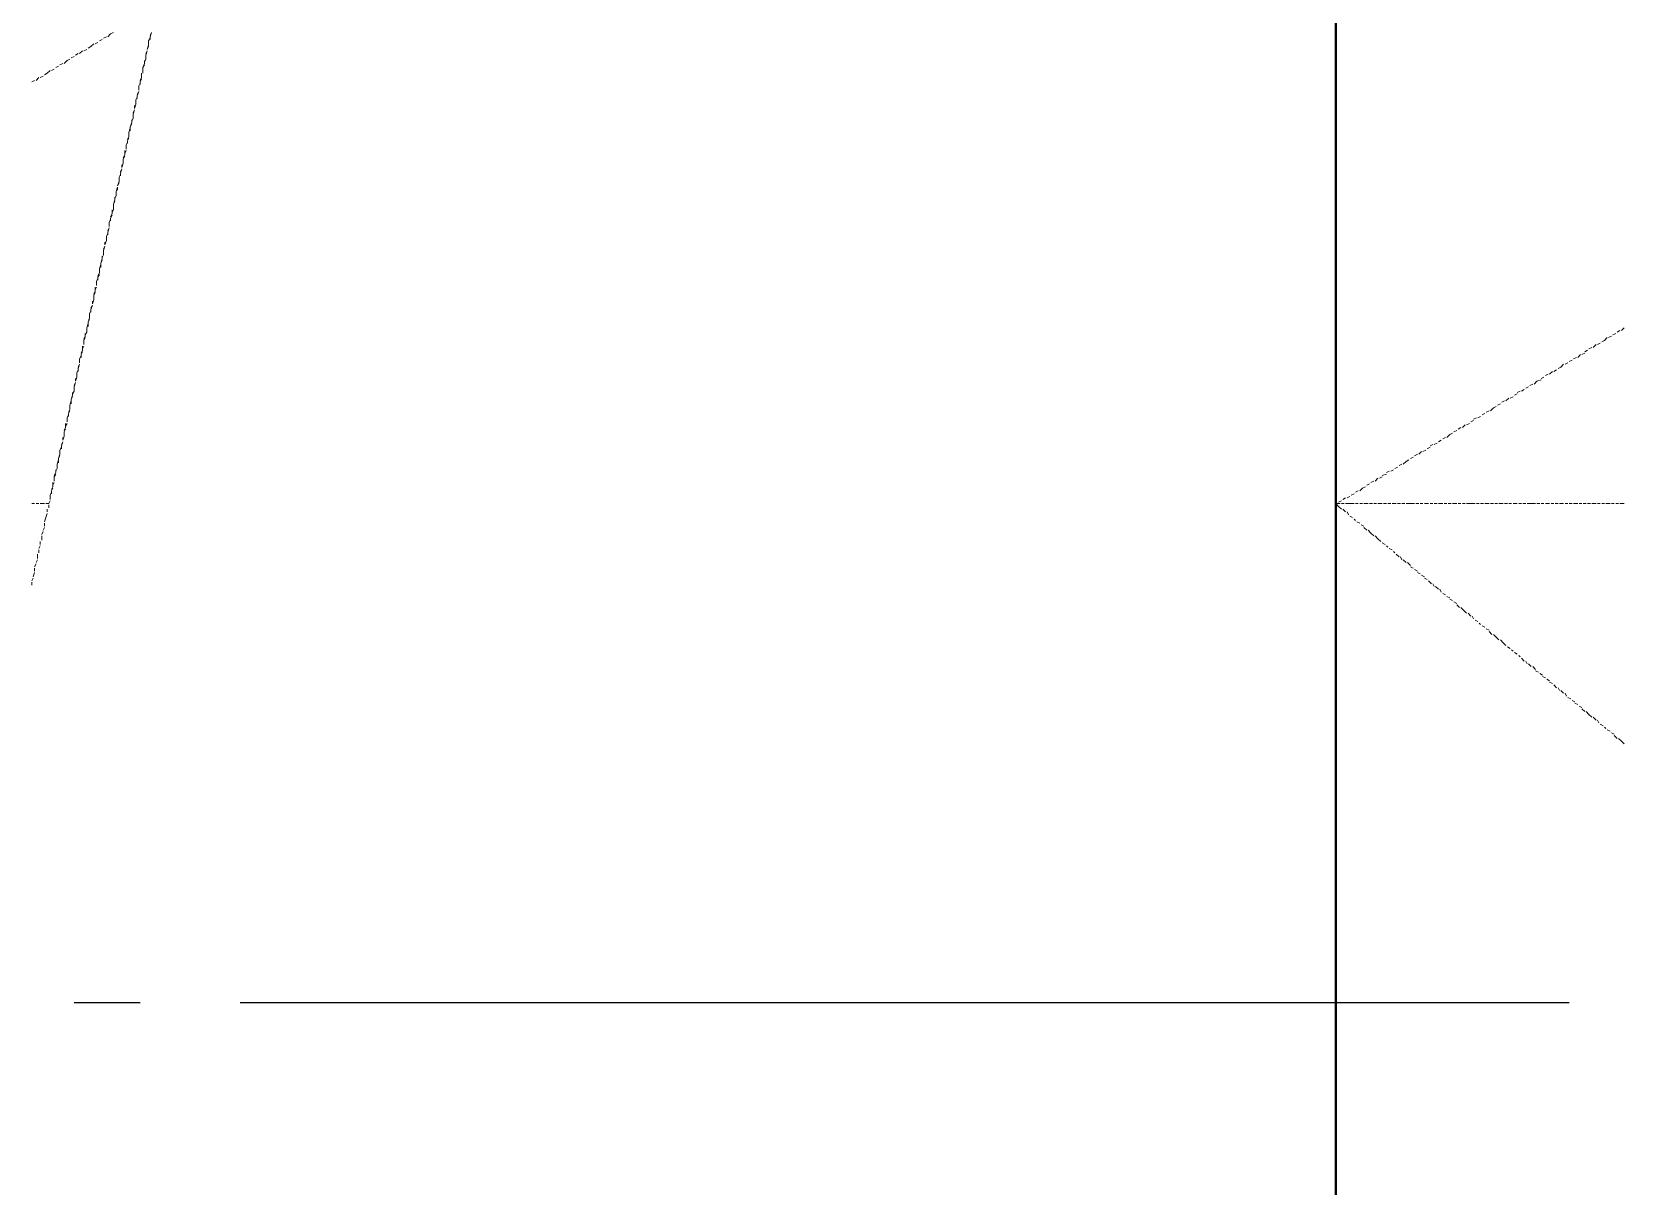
# Model space of a CAD drawing. Extents: x 8 to 21351, y 0 to 420.
# Drawn here: x 15702.37 to 15726.33, y 200.54 to 217.92 of the extents above; entities that cross this region are included whole.
import ezdxf

# ---------------------------------------------------------------- set-up
doc = ezdxf.new("R2010")
doc.units = 0

msp = doc.modelspace()

# ---------------------------------------------------------------- linework, layer by layer
at = {"color": 7, "lineweight": 40}
msp.add_line((15721.994, 262.065), (15721.994, 174.561), dxfattribs=at)
at = {"lineweight": 25}
for p, q in [((15721.994, 221.911), (15721.994, 201.909)), ((15704.002, 203.306), (15703.008, 203.306)), ((15725.508, 203.306), (15705.505, 203.306))]:
    msp.add_line(p, q, dxfattribs=at)
at = {"color": 7, "lineweight": 5}
for p, q in [((15703.389, 217.784), (15703.431, 217.805)), ((15703.452, 217.826), (15703.494, 217.847)), ((15703.516, 217.847), (15703.558, 217.89)), ((15703.558, 217.89), (15703.6, 217.911)), ((15704.129, 217.784), (15704.151, 217.826)), ((15704.151, 217.847), (15704.172, 217.911)), ((15704.172, 217.911), (15704.151, 217.869)), ((15704.151, 217.847), (15704.151, 217.805)), ((15721.994, 217.911), (15721.994, 217.847)), ((15721.994, 217.826), (15721.994, 217.784)), ((15703.029, 217.572), (15703.071, 217.593)), ((15703.092, 217.593), (15703.135, 217.636)), ((15703.156, 217.636), (15703.198, 217.657)), ((15703.219, 217.678), (15703.262, 217.699)), ((15703.262, 217.699), (15703.304, 217.742)), ((15703.325, 217.742), (15703.367, 217.763)), ((15704.087, 217.572), (15704.108, 217.636)), ((15704.108, 217.636), (15704.087, 217.593)), ((15704.087, 217.572), (15704.087, 217.53)), ((15704.129, 217.72), (15704.108, 217.657)), ((15704.108, 217.657), (15704.129, 217.699)), ((15704.129, 217.784), (15704.129, 217.742)), ((15704.129, 217.72), (15704.129, 217.763)), ((15721.994, 217.763), (15721.994, 217.72)), ((15721.994, 217.699), (15721.994, 217.636)), ((15721.994, 217.636), (15721.994, 217.572)), ((15702.605, 217.297), (15702.648, 217.339)), ((15702.669, 217.339), (15702.711, 217.361)), ((15702.732, 217.382), (15702.775, 217.403)), ((15702.796, 217.424), (15702.838, 217.445)), ((15702.859, 217.445), (15702.902, 217.488)), ((15702.902, 217.488), (15702.944, 217.509)), ((15702.965, 217.53), (15703.008, 217.551)), ((15704.066, 217.445), (15704.045, 217.382)), ((15704.045, 217.382), (15704.066, 217.424)), ((15704.045, 217.382), (15704.045, 217.318)), ((15704.045, 217.297), (15704.045, 217.361)), ((15704.087, 217.509), (15704.066, 217.466)), ((15704.066, 217.445), (15704.066, 217.488)), ((15704.087, 217.509), (15704.087, 217.551)), ((15721.994, 217.551), (15721.994, 217.509)), ((15721.994, 217.488), (15721.994, 217.445)), ((15721.994, 217.424), (15721.994, 217.361)), ((15721.994, 217.339), (15721.994, 217.297)), ((15702.373, 217.17), (15702.415, 217.191)), ((15702.436, 217.191), (15702.478, 217.233)), ((15702.5, 217.233), (15702.542, 217.255)), ((15702.563, 217.276), (15702.605, 217.297)), ((15703.981, 217.107), (15704.002, 217.149)), ((15703.981, 217.107), (15703.981, 217.043)), ((15703.981, 217.043), (15703.981, 217.085)), ((15704.024, 217.233), (15704.002, 217.191)), ((15704.002, 217.17), (15704.024, 217.212)), ((15704.002, 217.17), (15704.002, 217.128)), ((15704.024, 217.233), (15704.024, 217.297)), ((15704.024, 217.297), (15704.024, 217.255)), ((15721.994, 217.276), (15721.994, 217.233)), ((15721.994, 217.212), (15721.994, 217.149)), ((15721.994, 217.128), (15721.994, 217.085)), ((15703.939, 216.895), (15703.96, 216.937)), ((15703.939, 216.895), (15703.939, 216.852)), ((15703.939, 216.831), (15703.939, 216.874)), ((15703.96, 216.958), (15703.981, 217.022)), ((15703.981, 217.022), (15703.96, 216.98)), ((15703.96, 216.958), (15703.96, 216.916)), ((15721.994, 217.064), (15721.994, 217.022)), ((15721.994, 217.001), (15721.994, 216.937)), ((15721.994, 216.916), (15721.994, 216.874)), ((15721.994, 216.852), (15721.994, 216.81)), ((15703.897, 216.62), (15703.875, 216.577)), ((15703.897, 216.683), (15703.918, 216.747)), ((15703.918, 216.747), (15703.897, 216.704)), ((15703.897, 216.683), (15703.897, 216.641)), ((15703.897, 216.62), (15703.897, 216.662)), ((15703.939, 216.831), (15703.918, 216.768)), ((15703.918, 216.768), (15703.918, 216.81)), ((15721.994, 216.789), (15721.994, 216.726)), ((15721.994, 216.726), (15721.994, 216.662)), ((15721.994, 216.641), (15721.994, 216.599)), ((15703.833, 216.408), (15703.854, 216.471)), ((15703.833, 216.345), (15703.833, 216.408)), ((15703.833, 216.408), (15703.833, 216.366)), ((15703.875, 216.556), (15703.854, 216.493)), ((15703.854, 216.493), (15703.875, 216.535)), ((15703.854, 216.493), (15703.854, 216.429)), ((15703.875, 216.556), (15703.875, 216.599)), ((15721.994, 216.577), (15721.994, 216.535)), ((15721.994, 216.514), (15721.994, 216.45)), ((15721.994, 216.429), (15721.994, 216.387)), ((15721.994, 216.366), (15721.994, 216.323)), ((15703.77, 216.069), (15703.77, 216.133)), ((15703.791, 216.133), (15703.77, 216.09)), ((15703.791, 216.218), (15703.812, 216.26)), ((15703.791, 216.218), (15703.791, 216.154)), ((15703.791, 216.154), (15703.791, 216.196)), ((15703.833, 216.345), (15703.812, 216.302)), ((15703.812, 216.281), (15703.833, 216.323)), ((15703.812, 216.281), (15703.812, 216.239)), ((15721.994, 216.302), (15721.994, 216.239)), ((15721.994, 216.218), (15721.994, 216.175)), ((15721.994, 216.154), (15721.994, 216.112)), ((15703.748, 215.942), (15703.727, 215.879)), ((15703.727, 215.879), (15703.727, 215.921)), ((15703.77, 216.069), (15703.748, 216.027)), ((15703.748, 216.006), (15703.77, 216.048)), ((15703.748, 216.006), (15703.748, 215.964)), ((15703.748, 215.942), (15703.748, 215.985)), ((15721.994, 216.09), (15721.994, 216.027)), ((15721.994, 216.006), (15721.994, 215.964)), ((15721.994, 215.942), (15721.994, 215.9)), ((15703.685, 215.667), (15703.664, 215.604)), ((15703.664, 215.604), (15703.685, 215.646)), ((15703.685, 215.731), (15703.706, 215.773)), ((15703.685, 215.731), (15703.685, 215.688)), ((15703.685, 215.667), (15703.685, 215.709)), ((15703.706, 215.794), (15703.727, 215.858)), ((15703.727, 215.858), (15703.706, 215.815)), ((15703.706, 215.794), (15703.706, 215.752)), ((15721.994, 215.879), (15721.994, 215.815)), ((15721.994, 215.815), (15721.994, 215.752)), ((15721.994, 215.731), (15721.994, 215.688)), ((15721.994, 215.667), (15721.994, 215.625)), ((15703.643, 215.456), (15703.621, 215.413)), ((15703.621, 215.392), (15703.621, 215.434)), ((15703.643, 215.519), (15703.664, 215.583)), ((15703.643, 215.519), (15703.643, 215.477)), ((15703.643, 215.456), (15703.643, 215.498)), ((15703.664, 215.583), (15703.664, 215.54)), ((15721.994, 215.604), (15721.994, 215.54)), ((15721.994, 215.519), (15721.994, 215.477)), ((15721.994, 215.456), (15721.994, 215.413)), ((15703.579, 215.18), (15703.558, 215.138)), ((15703.579, 215.18), (15703.579, 215.244)), ((15703.6, 215.244), (15703.579, 215.202)), ((15703.621, 215.392), (15703.6, 215.328)), ((15703.6, 215.328), (15703.621, 215.371)), ((15703.6, 215.328), (15703.6, 215.265)), ((15703.6, 215.244), (15703.6, 215.307)), ((15721.994, 215.392), (15721.994, 215.328)), ((15721.994, 215.307), (15721.994, 215.265)), ((15721.994, 215.244), (15721.994, 215.202)), ((15721.994, 215.18), (15721.994, 215.117)), ((15703.516, 214.905), (15703.537, 214.969)), ((15703.537, 214.969), (15703.516, 214.926)), ((15703.537, 215.053), (15703.558, 215.096)), ((15703.537, 215.053), (15703.537, 214.99)), ((15703.537, 214.99), (15703.537, 215.032)), ((15703.558, 215.117), (15703.579, 215.159)), ((15703.558, 215.117), (15703.558, 215.075)), ((15721.994, 215.096), (15721.994, 215.053)), ((15721.994, 215.032), (15721.994, 214.99)), ((15721.994, 214.969), (15721.994, 214.905)), ((15703.452, 214.63), (15703.473, 214.693)), ((15703.473, 214.693), (15703.452, 214.651)), ((15703.494, 214.778), (15703.473, 214.715)), ((15703.473, 214.715), (15703.473, 214.757)), ((15703.494, 214.842), (15703.516, 214.884)), ((15703.494, 214.842), (15703.494, 214.799)), ((15703.494, 214.778), (15703.494, 214.821)), ((15703.516, 214.905), (15703.516, 214.863)), ((15721.994, 214.905), (15721.994, 214.842)), ((15721.994, 214.821), (15721.994, 214.778)), ((15721.994, 214.757), (15721.994, 214.715)), ((15721.994, 214.693), (15721.994, 214.63)), ((15703.431, 214.503), (15703.41, 214.44)), ((15703.41, 214.44), (15703.431, 214.482)), ((15703.452, 214.566), (15703.431, 214.524)), ((15703.431, 214.503), (15703.431, 214.545)), ((15703.452, 214.63), (15703.452, 214.588)), ((15703.452, 214.566), (15703.452, 214.609)), ((15721.994, 214.609), (15721.994, 214.566)), ((15721.994, 214.545), (15721.994, 214.503)), ((15721.994, 214.482), (15721.994, 214.418)), ((15703.389, 214.291), (15703.367, 214.249)), ((15703.367, 214.228), (15703.389, 214.27)), ((15703.367, 214.228), (15703.367, 214.185)), ((15703.389, 214.355), (15703.41, 214.418)), ((15703.389, 214.291), (15703.389, 214.355)), ((15703.389, 214.355), (15703.389, 214.312)), ((15703.41, 214.44), (15703.41, 214.376)), ((15721.994, 214.397), (15721.994, 214.355)), ((15721.994, 214.334), (15721.994, 214.291)), ((15721.994, 214.27), (15721.994, 214.207)), ((15703.325, 214.016), (15703.304, 213.974)), ((15703.304, 213.953), (15703.325, 213.995)), ((15703.325, 214.016), (15703.325, 214.08)), ((15703.346, 214.08), (15703.325, 214.037)), ((15703.346, 214.164), (15703.367, 214.207)), ((15703.346, 214.164), (15703.346, 214.101)), ((15703.346, 214.101), (15703.346, 214.143)), ((15721.994, 214.185), (15721.994, 214.143)), ((15721.994, 214.122), (15721.994, 214.08)), ((15721.994, 214.059), (15721.994, 213.995)), ((15721.994, 213.995), (15721.994, 213.931)), ((15703.262, 213.741), (15703.283, 213.804)), ((15703.283, 213.804), (15703.262, 213.762)), ((15703.262, 213.741), (15703.262, 213.699)), ((15703.304, 213.889), (15703.283, 213.826)), ((15703.283, 213.826), (15703.283, 213.868)), ((15703.304, 213.953), (15703.304, 213.91)), ((15703.304, 213.889), (15703.304, 213.931)), ((15721.994, 213.91), (15721.994, 213.868)), ((15721.994, 213.847), (15721.994, 213.804)), ((15721.994, 213.783), (15721.994, 213.72)), ((15703.198, 213.466), (15703.219, 213.529)), ((15703.24, 213.614), (15703.219, 213.55)), ((15703.219, 213.55), (15703.24, 213.593)), ((15703.219, 213.55), (15703.219, 213.487)), ((15703.24, 213.678), (15703.262, 213.72)), ((15703.24, 213.678), (15703.24, 213.635)), ((15703.24, 213.614), (15703.24, 213.656)), ((15721.994, 213.699), (15721.994, 213.656)), ((15721.994, 213.635), (15721.994, 213.593)), ((15721.994, 213.572), (15721.994, 213.508)), ((15703.177, 213.339), (15703.156, 213.297)), ((15703.156, 213.275), (15703.177, 213.318)), ((15703.156, 213.275), (15703.156, 213.212)), ((15703.156, 213.212), (15703.156, 213.254)), ((15703.198, 213.402), (15703.177, 213.36)), ((15703.177, 213.339), (15703.177, 213.381)), ((15703.198, 213.402), (15703.198, 213.466)), ((15703.198, 213.466), (15703.198, 213.423)), ((15721.994, 213.487), (15721.994, 213.445)), ((15721.994, 213.423), (15721.994, 213.381)), ((15721.994, 213.36), (15721.994, 213.297)), ((15721.994, 213.275), (15721.994, 213.233)), ((15725.995, 213.254), (15726.037, 213.275)), ((15726.037, 213.275), (15726.079, 213.318)), ((15726.1, 213.318), (15726.143, 213.339)), ((15726.164, 213.36), (15726.206, 213.381)), ((15726.227, 213.402), (15726.27, 213.423)), ((15726.291, 213.423), (15726.333, 213.466)), ((15703.092, 213), (15703.113, 213.042)), ((15703.135, 213.127), (15703.113, 213.085)), ((15703.113, 213.064), (15703.135, 213.106)), ((15703.113, 213.064), (15703.113, 213.021)), ((15703.135, 213.127), (15703.135, 213.191)), ((15703.156, 213.191), (15703.135, 213.148)), ((15721.994, 213.212), (15721.994, 213.169)), ((15721.994, 213.148), (15721.994, 213.085)), ((15721.994, 213.085), (15721.994, 213.021)), ((15725.571, 213), (15725.614, 213.021)), ((15725.635, 213.021), (15725.677, 213.064)), ((15725.698, 213.064), (15725.741, 213.085)), ((15725.741, 213.106), (15725.783, 213.127)), ((15725.804, 213.148), (15725.846, 213.169)), ((15725.868, 213.169), (15725.91, 213.212)), ((15725.931, 213.212), (15725.973, 213.233)), ((15703.05, 212.788), (15703.071, 212.831)), ((15703.05, 212.788), (15703.05, 212.746)), ((15703.071, 212.852), (15703.092, 212.916)), ((15703.092, 212.916), (15703.071, 212.873)), ((15703.071, 212.852), (15703.071, 212.81)), ((15703.092, 213), (15703.092, 212.937)), ((15703.092, 212.937), (15703.092, 212.979)), ((15721.994, 213), (15721.994, 212.958)), ((15721.994, 212.937), (15721.994, 212.894)), ((15721.994, 212.873), (15721.994, 212.81)), ((15721.994, 212.788), (15721.994, 212.746)), ((15725.211, 212.767), (15725.254, 212.81)), ((15725.275, 212.81), (15725.317, 212.831)), ((15725.338, 212.852), (15725.381, 212.873)), ((15725.381, 212.873), (15725.423, 212.916)), ((15725.444, 212.916), (15725.487, 212.937)), ((15725.508, 212.958), (15725.55, 212.979)), ((15703.008, 212.577), (15703.029, 212.64)), ((15703.029, 212.64), (15703.008, 212.598)), ((15703.008, 212.577), (15703.008, 212.535)), ((15703.008, 212.513), (15703.008, 212.556)), ((15703.05, 212.725), (15703.029, 212.661)), ((15703.029, 212.661), (15703.029, 212.704)), ((15703.05, 212.725), (15703.05, 212.767)), ((15721.994, 212.725), (15721.994, 212.683)), ((15721.994, 212.661), (15721.994, 212.598)), ((15721.994, 212.577), (15721.994, 212.535)), ((15724.788, 212.513), (15724.83, 212.535)), ((15724.852, 212.556), (15724.894, 212.577)), ((15724.915, 212.598), (15724.957, 212.619)), ((15724.979, 212.619), (15725.021, 212.661)), ((15725.021, 212.661), (15725.084, 212.683)), ((15725.084, 212.704), (15725.127, 212.725)), ((15725.148, 212.746), (15725.19, 212.767)), ((15702.944, 212.302), (15702.965, 212.365)), ((15702.944, 212.238), (15702.944, 212.302)), ((15702.944, 212.302), (15702.944, 212.259)), ((15702.986, 212.45), (15702.965, 212.386)), ((15702.965, 212.386), (15702.986, 212.429)), ((15702.965, 212.386), (15702.965, 212.323)), ((15703.008, 212.513), (15702.986, 212.471)), ((15702.986, 212.45), (15702.986, 212.492)), ((15721.994, 212.513), (15721.994, 212.471)), ((15721.994, 212.45), (15721.994, 212.386)), ((15721.994, 212.365), (15721.994, 212.323)), ((15721.994, 212.302), (15721.994, 212.259)), ((15724.428, 212.302), (15724.471, 212.323)), ((15724.492, 212.344), (15724.534, 212.365)), ((15724.555, 212.365), (15724.598, 212.407)), ((15724.619, 212.407), (15724.661, 212.429)), ((15724.682, 212.45), (15724.725, 212.471)), ((15724.725, 212.492), (15724.767, 212.513)), ((15702.902, 212.111), (15702.923, 212.154)), ((15702.902, 212.111), (15702.902, 212.048)), ((15702.902, 212.048), (15702.902, 212.09)), ((15702.944, 212.238), (15702.923, 212.196)), ((15702.923, 212.175), (15702.944, 212.217)), ((15702.923, 212.175), (15702.923, 212.132)), ((15721.994, 212.238), (15721.994, 212.175)), ((15721.994, 212.175), (15721.994, 212.111)), ((15721.994, 212.09), (15721.994, 212.048)), ((15724.026, 212.048), (15724.068, 212.069)), ((15724.068, 212.09), (15724.111, 212.111)), ((15724.132, 212.111), (15724.174, 212.132)), ((15724.195, 212.154), (15724.238, 212.175)), ((15724.259, 212.196), (15724.301, 212.217)), ((15724.322, 212.217), (15724.365, 212.259)), ((15724.365, 212.259), (15724.407, 212.28)), ((15702.859, 211.836), (15702.838, 211.773)), ((15702.838, 211.773), (15702.838, 211.815)), ((15702.881, 211.963), (15702.859, 211.921)), ((15702.859, 211.899), (15702.881, 211.942)), ((15702.859, 211.899), (15702.859, 211.857)), ((15702.859, 211.836), (15702.859, 211.878)), ((15702.881, 211.963), (15702.881, 212.026)), ((15702.902, 212.026), (15702.881, 211.984)), ((15721.994, 212.026), (15721.994, 211.984)), ((15721.994, 211.963), (15721.994, 211.899)), ((15721.994, 211.878), (15721.994, 211.836)), ((15721.994, 211.815), (15721.994, 211.773)), ((15723.603, 211.794), (15723.645, 211.815)), ((15723.666, 211.815), (15723.709, 211.857)), ((15723.709, 211.857), (15723.751, 211.878)), ((15723.772, 211.899), (15723.814, 211.921)), ((15723.836, 211.942), (15723.878, 211.963)), ((15723.899, 211.963), (15723.941, 212.005)), ((15723.963, 212.005), (15724.005, 212.026)), ((15702.796, 211.624), (15702.817, 211.667)), ((15702.796, 211.624), (15702.796, 211.582)), ((15702.796, 211.561), (15702.796, 211.603)), ((15702.817, 211.688), (15702.838, 211.751)), ((15702.838, 211.751), (15702.817, 211.709)), ((15702.817, 211.688), (15702.817, 211.645)), ((15721.994, 211.751), (15721.994, 211.688)), ((15721.994, 211.667), (15721.994, 211.624)), ((15721.994, 211.603), (15721.994, 211.561)), ((15723.243, 211.561), (15723.285, 211.603)), ((15723.306, 211.603), (15723.349, 211.624)), ((15723.37, 211.645), (15723.412, 211.667)), ((15723.412, 211.688), (15723.455, 211.709)), ((15723.476, 211.709), (15723.518, 211.73)), ((15723.539, 211.751), (15723.582, 211.773)), ((15702.754, 211.349), (15702.732, 211.307)), ((15702.754, 211.413), (15702.775, 211.476)), ((15702.754, 211.349), (15702.754, 211.413)), ((15702.754, 211.413), (15702.754, 211.37)), ((15702.796, 211.561), (15702.775, 211.497)), ((15702.775, 211.497), (15702.796, 211.54)), ((15702.775, 211.497), (15702.775, 211.434)), ((15721.994, 211.54), (15721.994, 211.476)), ((15721.994, 211.455), (15721.994, 211.413)), ((15721.994, 211.392), (15721.994, 211.349)), ((15722.883, 211.349), (15722.925, 211.37)), ((15722.947, 211.392), (15722.989, 211.413)), ((15723.01, 211.413), (15723.052, 211.455)), ((15723.052, 211.455), (15723.095, 211.476)), ((15723.116, 211.497), (15723.158, 211.518)), ((15723.179, 211.54), (15723.222, 211.561)), ((15702.69, 211.074), (15702.69, 211.137)), ((15702.711, 211.137), (15702.69, 211.095)), ((15702.732, 211.286), (15702.711, 211.243)), ((15702.711, 211.222), (15702.732, 211.264)), ((15702.711, 211.222), (15702.711, 211.159)), ((15702.711, 211.159), (15702.711, 211.201)), ((15702.732, 211.286), (15702.732, 211.328)), ((15721.994, 211.328), (15721.994, 211.264)), ((15721.994, 211.264), (15721.994, 211.201)), ((15721.994, 211.18), (15721.994, 211.137)), ((15721.994, 211.116), (15721.994, 211.074)), ((15722.46, 211.095), (15722.502, 211.116)), ((15722.523, 211.137), (15722.566, 211.159)), ((15722.587, 211.159), (15722.629, 211.201)), ((15722.65, 211.201), (15722.693, 211.222)), ((15722.693, 211.243), (15722.756, 211.264)), ((15722.756, 211.286), (15722.798, 211.307)), ((15722.82, 211.307), (15722.862, 211.328)), ((15702.627, 210.82), (15702.648, 210.862)), ((15702.648, 210.862), (15702.627, 210.82)), ((15702.648, 210.947), (15702.669, 210.989)), ((15702.648, 210.947), (15702.648, 210.883)), ((15702.648, 210.883), (15702.648, 210.926)), ((15702.69, 211.074), (15702.669, 211.032)), ((15702.669, 211.011), (15702.69, 211.053)), ((15702.669, 211.011), (15702.669, 210.968)), ((15721.994, 211.053), (15721.994, 210.989)), ((15721.994, 210.968), (15721.994, 210.926)), ((15721.994, 210.905), (15721.994, 210.862)), ((15722.036, 210.841), (15722.079, 210.862)), ((15722.1, 210.883), (15722.142, 210.905)), ((15722.163, 210.905), (15722.206, 210.926)), ((15722.227, 210.947), (15722.269, 210.968)), ((15722.29, 210.989), (15722.333, 211.011)), ((15722.354, 211.011), (15722.396, 211.053)), ((15722.396, 211.053), (15722.439, 211.074)), ((15702.373, 210.82), (15702.415, 210.82)), ((15702.436, 210.82), (15702.478, 210.82)), ((15702.5, 210.82), (15702.563, 210.82)), ((15702.584, 210.82), (15702.627, 210.82)), ((15702.605, 210.672), (15702.584, 210.608)), ((15702.605, 210.735), (15702.605, 210.693)), ((15702.627, 210.799), (15702.627, 210.756)), ((15721.994, 210.841), (15721.994, 210.778)), ((15721.994, 210.82), (15722.058, 210.82)), ((15722.036, 210.778), (15721.994, 210.82)), ((15721.994, 210.82), (15722.036, 210.82)), ((15721.994, 210.756), (15721.994, 210.714)), ((15721.994, 210.693), (15721.994, 210.651)), ((15721.994, 210.63), (15721.994, 210.566)), ((15722.079, 210.735), (15722.036, 210.778)), ((15722.079, 210.82), (15722.121, 210.82)), ((15722.142, 210.693), (15722.1, 210.735)), ((15722.142, 210.82), (15722.206, 210.82)), ((15722.185, 210.651), (15722.163, 210.693)), ((15722.206, 210.82), (15722.269, 210.82)), ((15722.248, 210.608), (15722.206, 210.63)), ((15722.29, 210.82), (15722.333, 210.82)), ((15722.354, 210.82), (15722.396, 210.82)), ((15722.417, 210.82), (15722.481, 210.82)), ((15722.502, 210.82), (15722.544, 210.82)), ((15722.566, 210.82), (15722.608, 210.82)), ((15722.629, 210.82), (15722.693, 210.82)), ((15722.714, 210.82), (15722.756, 210.82)), ((15722.777, 210.82), (15722.82, 210.82)), ((15722.841, 210.82), (15722.904, 210.82)), ((15722.925, 210.82), (15722.968, 210.82)), ((15722.989, 210.82), (15723.031, 210.82)), ((15723.052, 210.82), (15723.116, 210.82)), ((15723.116, 210.82), (15723.179, 210.82)), ((15723.201, 210.82), (15723.243, 210.82)), ((15723.264, 210.82), (15723.306, 210.82)), ((15723.328, 210.82), (15723.391, 210.82)), ((15723.412, 210.82), (15723.455, 210.82)), ((15723.476, 210.82), (15723.518, 210.82)), ((15723.539, 210.82), (15723.603, 210.82)), ((15723.624, 210.82), (15723.666, 210.82)), ((15723.687, 210.82), (15723.73, 210.82)), ((15723.751, 210.82), (15723.814, 210.82)), ((15723.836, 210.82), (15723.878, 210.82)), ((15723.899, 210.82), (15723.941, 210.82)), ((15723.963, 210.82), (15724.026, 210.82)), ((15724.026, 210.82), (15724.09, 210.82)), ((15724.111, 210.82), (15724.153, 210.82)), ((15724.174, 210.82), (15724.217, 210.82)), ((15724.238, 210.82), (15724.301, 210.82)), ((15724.322, 210.82), (15724.365, 210.82)), ((15724.386, 210.82), (15724.428, 210.82)), ((15724.449, 210.82), (15724.513, 210.82)), ((15724.534, 210.82), (15724.576, 210.82)), ((15724.598, 210.82), (15724.64, 210.82)), ((15724.661, 210.82), (15724.725, 210.82)), ((15724.746, 210.82), (15724.788, 210.82)), ((15724.809, 210.82), (15724.852, 210.82)), ((15724.873, 210.82), (15724.936, 210.82)), ((15724.936, 210.82), (15725, 210.82)), ((15725.021, 210.82), (15725.063, 210.82)), ((15725.084, 210.82), (15725.127, 210.82)), ((15725.148, 210.82), (15725.211, 210.82)), ((15725.233, 210.82), (15725.275, 210.82)), ((15725.296, 210.82), (15725.338, 210.82)), ((15725.36, 210.82), (15725.423, 210.82)), ((15725.444, 210.82), (15725.487, 210.82)), ((15725.508, 210.82), (15725.55, 210.82)), ((15725.571, 210.82), (15725.635, 210.82)), ((15725.656, 210.82), (15725.698, 210.82)), ((15725.719, 210.82), (15725.762, 210.82)), ((15725.783, 210.82), (15725.825, 210.82)), ((15725.846, 210.82), (15725.91, 210.82)), ((15725.931, 210.82), (15725.973, 210.82)), ((15725.995, 210.82), (15726.037, 210.82)), ((15726.058, 210.82), (15726.122, 210.82)), ((15726.143, 210.82), (15726.185, 210.82)), ((15726.206, 210.82), (15726.249, 210.82)), ((15726.27, 210.82), (15726.333, 210.82)), ((15702.542, 210.397), (15702.521, 210.354)), ((15702.563, 210.46), (15702.542, 210.418)), ((15702.584, 210.608), (15702.563, 210.545)), ((15702.563, 210.524), (15702.563, 210.481)), ((15721.994, 210.545), (15721.994, 210.502)), ((15721.994, 210.481), (15721.994, 210.439)), ((15721.994, 210.418), (15721.994, 210.354)), ((15722.29, 210.566), (15722.269, 210.587)), ((15722.354, 210.524), (15722.312, 210.545)), ((15722.417, 210.481), (15722.375, 210.502)), ((15722.46, 210.418), (15722.417, 210.46)), ((15722.523, 210.375), (15722.481, 210.418)), ((15722.566, 210.333), (15722.523, 210.375)), ((15702.5, 210.185), (15702.478, 210.143)), ((15702.5, 210.249), (15702.5, 210.206)), ((15702.521, 210.333), (15702.521, 210.27)), ((15721.994, 210.354), (15721.994, 210.291)), ((15721.994, 210.27), (15721.994, 210.227)), ((15721.994, 210.206), (15721.994, 210.164)), ((15721.994, 210.143), (15721.994, 210.079)), ((15722.629, 210.291), (15722.587, 210.333)), ((15722.671, 210.249), (15722.629, 210.291)), ((15722.735, 210.206), (15722.693, 210.227)), ((15722.777, 210.164), (15722.756, 210.185)), ((15722.841, 210.121), (15722.798, 210.143)), ((15702.436, 209.91), (15702.415, 209.868)), ((15702.457, 209.973), (15702.436, 209.931)), ((15702.457, 210.058), (15702.457, 209.994)), ((15702.478, 210.121), (15702.478, 210.079)), ((15721.994, 210.058), (15721.994, 210.016)), ((15721.994, 209.994), (15721.994, 209.952)), ((15721.994, 209.931), (15721.994, 209.868)), ((15722.883, 210.079), (15722.862, 210.1)), ((15722.947, 210.016), (15722.904, 210.058)), ((15722.989, 209.973), (15722.968, 210.016)), ((15723.052, 209.931), (15723.01, 209.973)), ((15723.116, 209.889), (15723.074, 209.931)), ((15702.394, 209.698), (15702.373, 209.656)), ((15702.415, 209.783), (15702.394, 209.719)), ((15702.415, 209.846), (15702.415, 209.804)), ((15721.994, 209.846), (15721.994, 209.804)), ((15721.994, 209.783), (15721.994, 209.74)), ((15721.994, 209.719), (15721.994, 209.656)), ((15723.158, 209.846), (15723.116, 209.868)), ((15723.222, 209.804), (15723.179, 209.825)), ((15723.264, 209.762), (15723.222, 209.783)), ((15723.328, 209.719), (15723.285, 209.74)), ((15723.37, 209.677), (15723.328, 209.698)), ((15723.433, 209.613), (15723.391, 209.656)), ((15702.373, 209.635), (15702.373, 209.592)), ((15721.994, 209.635), (15721.994, 209.592)), ((15721.994, 209.571), (15721.994, 209.529)), ((15721.994, 209.508), (15721.994, 209.444)), ((15721.994, 209.444), (15721.994, 209.381)), ((15723.476, 209.571), (15723.455, 209.613)), ((15723.539, 209.529), (15723.497, 209.571)), ((15723.582, 209.486), (15723.56, 209.529)), ((15723.645, 209.444), (15723.603, 209.465)), ((15723.709, 209.402), (15723.666, 209.423)), ((15721.994, 209.359), (15721.994, 209.317)), ((15721.994, 209.296), (15721.994, 209.254)), ((15721.994, 209.232), (15721.994, 209.169)), ((15723.751, 209.359), (15723.709, 209.381)), ((15723.814, 209.317), (15723.772, 209.338)), ((15723.857, 209.254), (15723.814, 209.296)), ((15723.92, 209.211), (15723.878, 209.254)), ((15723.963, 209.169), (15723.92, 209.211)), ((15721.994, 209.148), (15721.994, 209.106)), ((15721.994, 209.084), (15721.994, 209.042)), ((15721.994, 209.021), (15721.994, 208.957)), ((15724.026, 209.127), (15723.984, 209.169)), ((15724.068, 209.084), (15724.047, 209.127)), ((15724.132, 209.042), (15724.09, 209.063)), ((15724.174, 209), (15724.153, 209.021)), ((15724.238, 208.957), (15724.195, 208.978)), ((15721.994, 208.936), (15721.994, 208.894)), ((15721.994, 208.873), (15721.994, 208.83)), ((15721.994, 208.809), (15721.994, 208.746)), ((15721.994, 208.725), (15721.994, 208.682)), ((15724.301, 208.915), (15724.259, 208.936)), ((15724.344, 208.851), (15724.301, 208.894)), ((15724.407, 208.809), (15724.365, 208.851)), ((15724.449, 208.767), (15724.407, 208.809)), ((15724.513, 208.725), (15724.471, 208.767)), ((15724.555, 208.682), (15724.513, 208.725)), ((15721.994, 208.661), (15721.994, 208.619)), ((15721.994, 208.597), (15721.994, 208.534)), ((15721.994, 208.534), (15721.994, 208.47)), ((15724.619, 208.64), (15724.576, 208.661)), ((15724.661, 208.597), (15724.64, 208.619)), ((15724.725, 208.555), (15724.682, 208.576)), ((15724.767, 208.513), (15724.746, 208.534)), ((15724.83, 208.449), (15724.788, 208.492)), ((15721.994, 208.449), (15721.994, 208.407)), ((15721.994, 208.386), (15721.994, 208.343)), ((15721.994, 208.322), (15721.994, 208.259)), ((15721.994, 208.238), (15721.994, 208.195)), ((15724.873, 208.407), (15724.852, 208.449)), ((15724.936, 208.365), (15724.894, 208.407)), ((15725, 208.322), (15724.957, 208.365)), ((15725.042, 208.28), (15725, 208.301)), ((15725.106, 208.238), (15725.063, 208.259)), ((15721.994, 208.174), (15721.994, 208.132)), ((15721.994, 208.111), (15721.994, 208.047)), ((15721.994, 208.026), (15721.994, 207.984)), ((15725.148, 208.195), (15725.106, 208.216)), ((15725.211, 208.153), (15725.169, 208.174)), ((15725.254, 208.111), (15725.211, 208.132)), ((15725.317, 208.047), (15725.275, 208.089)), ((15725.36, 208.005), (15725.338, 208.047)), ((15725.423, 207.963), (15725.381, 208.005)), ((15721.994, 207.963), (15721.994, 207.92)), ((15721.994, 207.899), (15721.994, 207.835)), ((15721.994, 207.814), (15721.994, 207.772)), ((15721.994, 207.751), (15721.994, 207.708)), ((15725.465, 207.92), (15725.444, 207.963)), ((15725.529, 207.878), (15725.487, 207.899)), ((15725.592, 207.835), (15725.55, 207.857)), ((15725.635, 207.793), (15725.592, 207.814)), ((15725.698, 207.751), (15725.656, 207.772)), ((15721.994, 207.687), (15721.994, 207.624)), ((15721.994, 207.624), (15721.994, 207.56)), ((15721.994, 207.539), (15721.994, 207.497)), ((15725.741, 207.687), (15725.698, 207.73)), ((15725.804, 207.645), (15725.762, 207.687)), ((15725.846, 207.603), (15725.804, 207.645)), ((15725.91, 207.56), (15725.868, 207.603)), ((15725.952, 207.518), (15725.931, 207.56)), ((15721.994, 207.476), (15721.994, 207.433)), ((15721.994, 207.412), (15721.994, 207.349)), ((15721.994, 207.327), (15721.994, 207.285)), ((15721.994, 207.264), (15721.994, 207.222)), ((15726.016, 207.476), (15725.973, 207.497)), ((15726.058, 207.433), (15726.037, 207.454)), ((15726.122, 207.391), (15726.079, 207.412)), ((15726.185, 207.349), (15726.143, 207.37)), ((15726.227, 207.285), (15726.185, 207.327)), ((15726.291, 207.243), (15726.249, 207.285)), ((15721.994, 207.201), (15721.994, 207.137)), ((15721.994, 207.116), (15721.994, 207.073)), ((15721.994, 207.052), (15721.994, 207.01)), ((15726.333, 207.201), (15726.291, 207.243)), ((15721.994, 206.989), (15721.994, 206.925)), ((15721.994, 206.904), (15721.994, 206.862)), ((15721.994, 206.841), (15721.994, 206.798)), ((15721.994, 206.777), (15721.994, 206.714)), ((15721.994, 206.714), (15721.994, 206.65)), ((15721.994, 206.629), (15721.994, 206.587)), ((15721.994, 206.565), (15721.994, 206.523)), ((15721.994, 206.502), (15721.994, 206.439)), ((15721.994, 206.417), (15721.994, 206.375)), ((15721.994, 206.354), (15721.994, 206.311)), ((15721.994, 206.29), (15721.994, 206.227)), ((15721.994, 206.206), (15721.994, 206.163)), ((15721.994, 206.142), (15721.994, 206.1)), ((15721.994, 206.079), (15721.994, 206.015)), ((15721.994, 205.994), (15721.994, 205.952)), ((15721.994, 205.93), (15721.994, 205.888)), ((15721.994, 205.867), (15721.994, 205.804)), ((15721.994, 205.804), (15721.994, 205.74)), ((15721.994, 205.719), (15721.994, 205.677)), ((15721.994, 205.655), (15721.994, 205.613)), ((15721.994, 205.592), (15721.994, 205.528)), ((15721.994, 205.507), (15721.994, 205.465)), ((15721.994, 205.444), (15721.994, 205.401)), ((15721.994, 205.38), (15721.994, 205.317)), ((15721.994, 205.295), (15721.994, 205.253)), ((15721.994, 205.232), (15721.994, 205.19)), ((15721.994, 205.168), (15721.994, 205.105)), ((15721.994, 205.084), (15721.994, 205.042)), ((15721.994, 205.02), (15721.994, 204.978)), ((15721.994, 204.957), (15721.994, 204.915)), ((15721.994, 204.893), (15721.994, 204.83)), ((15721.994, 204.809), (15721.994, 204.766)), ((15721.994, 204.745), (15721.994, 204.703)), ((15721.994, 204.682), (15721.994, 204.618)), ((15721.994, 204.597), (15721.994, 204.555)), ((15721.994, 204.534), (15721.994, 204.491)), ((15721.994, 204.47), (15721.994, 204.406)), ((15721.994, 204.385), (15721.994, 204.343)), ((15721.994, 204.322), (15721.994, 204.28)), ((15721.994, 204.258), (15721.994, 204.195)), ((15721.994, 204.174), (15721.994, 204.131)), ((15721.994, 204.11), (15721.994, 204.068)), ((15721.994, 204.047), (15721.994, 204.004)), ((15721.994, 203.983), (15721.994, 203.92)), ((15721.994, 203.899), (15721.994, 203.856)), ((15721.994, 203.835), (15721.994, 203.793)), ((15721.994, 203.772), (15721.994, 203.708)), ((15721.994, 203.687), (15721.994, 203.644)), ((15721.994, 203.623), (15721.994, 203.581)), ((15721.994, 203.56), (15721.994, 203.496)), ((15721.994, 203.475), (15721.994, 203.433)), ((15721.994, 203.412), (15721.994, 203.369)), ((15721.994, 203.348), (15721.994, 203.285)), ((15721.994, 203.263), (15721.994, 203.221)), ((15721.994, 203.2), (15721.994, 203.158)), ((15721.994, 203.137), (15721.994, 203.094)), ((15721.994, 203.073), (15721.994, 203.009)), ((15721.994, 202.988), (15721.994, 202.946)), ((15721.994, 202.925), (15721.994, 202.882)), ((15721.994, 202.861), (15721.994, 202.798)), ((15721.994, 202.777), (15721.994, 202.734)), ((15721.994, 202.713), (15721.994, 202.671)), ((15721.994, 202.65), (15721.994, 202.586)), ((15721.994, 202.565), (15721.994, 202.523)), ((15721.994, 202.501), (15721.994, 202.459)), ((15721.994, 202.438), (15721.994, 202.375)), ((15721.994, 202.353), (15721.994, 202.311)), ((15721.994, 202.29), (15721.994, 202.248)), ((15721.994, 202.226), (15721.994, 202.184)), ((15721.994, 202.163), (15721.994, 202.099)), ((15721.994, 202.078), (15721.994, 202.036)), ((15721.994, 202.015), (15721.994, 201.972)), ((15721.994, 201.951), (15721.994, 201.888)), ((15721.994, 201.867), (15721.994, 201.824)), ((15721.994, 201.803), (15721.994, 201.761)), ((15721.994, 201.739), (15721.994, 201.676)), ((15721.994, 201.655), (15721.994, 201.613)), ((15721.994, 201.591), (15721.994, 201.549)), ((15721.994, 201.528), (15721.994, 201.464)), ((15721.994, 201.443), (15721.994, 201.401)), ((15721.994, 201.38), (15721.994, 201.337)), ((15721.994, 201.316), (15721.994, 201.274)), ((15721.994, 201.253), (15721.994, 201.189)), ((15721.994, 201.168), (15721.994, 201.126)), ((15721.994, 201.105), (15721.994, 201.062)), ((15721.994, 201.041), (15721.994, 200.977)), ((15721.994, 200.956), (15721.994, 200.914)), ((15721.994, 200.893), (15721.994, 200.851)), ((15721.994, 200.829), (15721.994, 200.766)), ((15721.994, 200.745), (15721.994, 200.702)), ((15721.994, 200.681), (15721.994, 200.639)), ((15721.994, 200.618), (15721.994, 200.554))]:
    msp.add_line(p, q, dxfattribs=at)

doc.saveas('drawing.dxf')
